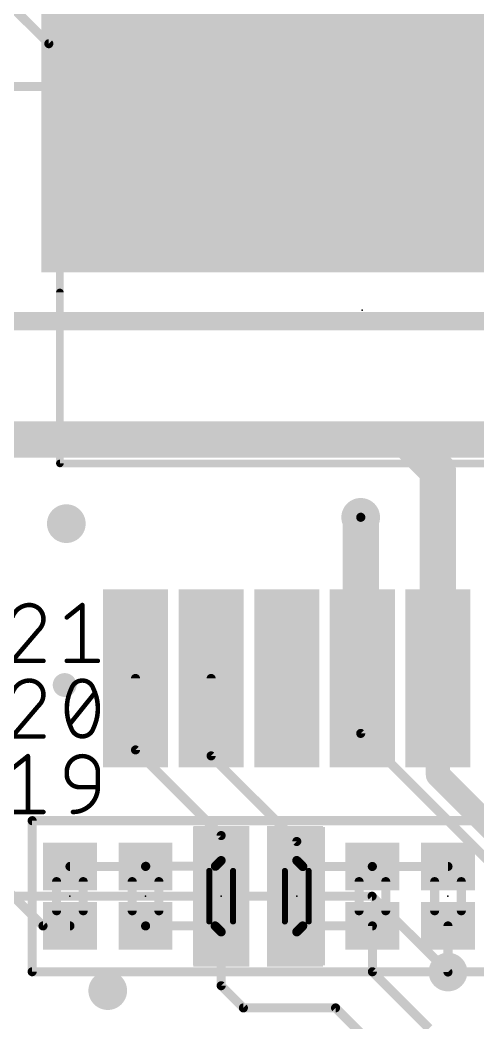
# Model space of a CAD drawing. Extents: x -2.3 to 95.2, y -2.6 to 57.4.
# Drawn here: x 32.18 to 39.87, y 29.62 to 46.48 of the extents above; entities that cross this region are included whole.
import ezdxf

# ---------------------------------------------------------------- set-up
doc = ezdxf.new("R2010")
doc.units = 0
for name, color, linetype in [('1', 12, 'CONTINUOUS'), ('16', 132, 'CONTINUOUS'), ('18', 110, 'CONTINUOUS'), ('21', 253, 'CONTINUOUS'), ('23', 53, 'CONTINUOUS'), ('25', 253, 'CONTINUOUS'), ('29', 253, 'CONTINUOUS'), ('51', 253, 'CONTINUOUS')]:
    doc.layers.add(name, color=color, linetype=linetype)

# ---------------------------------------------------------------- blocks, each defined once
blk = doc.blocks.new('RECT')
blk.add_solid([(-0.5, -0.5), (0.5, -0.5), (-0.5, 0.5), (0.5, 0.5)])
blk = doc.blocks.new('ROUNDV')
at = {"const_width": 0.5}
blk.add_lwpolyline([(0, -0.25, 1), (0, 0.25, 1), (0, -0.25)], format="xyb", dxfattribs=at)

msp = doc.modelspace()

# ---------------------------------------------------------------- linework, layer by layer
at = {"layer": '1'}
for points, const_width in [([(31.666, 39.4261), (38.6789, 39.4261)], 0.6096), ([(38.6789, 39.4261), (39.201, 38.904)], 0.6096), ([(38.6789, 39.4261), (41.7984, 39.4261)], 0.6096), ([(39.201, 38.904), (39.201, 35.4102)], 0.6096), ([(37.904, 38.1189), (37.904, 35.4372)], 0.6096), ([(37.904, 35.4372), (37.931, 35.4102)], 0.6096), ([(39.201, 33.789), (39.201, 35.4102)], 0.4064), ([(34.121, 35.4102), (34.121, 34.2092)], 0.1524), ([(35.391, 35.4102), (35.391, 34.1088)], 0.1524), ([(35.56, 32.7702), (34.121, 34.2092)], 0.1524), ([(36.83, 32.6698), (35.391, 34.1088)], 0.1524), ([(40.64, 32.35), (39.201, 33.789)], 0.4064), ([(35.56, 32.35), (35.56, 32.7702)], 0.1524), ([(36.83, 32.35), (36.83, 32.6698)], 0.1524), ([(32.5675, 31.25), (31.4325, 32.385)], 0.1524), ([(35.4628, 32.2528), (35.56, 32.35)], 0.1524), ([(36.83, 32.35), (36.9313, 32.2487)], 0.1524), ([(33.02, 32.25), (34.29, 32.25)], 0.1524), ([(34.29, 32.25), (34.2928, 32.2528)], 0.1524), ([(35.4628, 32.2528), (34.2928, 32.2528)], 0.1524), ([(38.0987, 32.2487), (36.9313, 32.2487)], 0.1524), ([(38.1, 32.25), (38.0987, 32.2487)], 0.1524), ([(38.1, 32.25), (39.37, 32.25)], 0.1524), ([(33.02, 31.25), (32.5675, 31.25)], 0.1524), ([(34.29, 31.25), (34.2907, 31.2507)], 0.1524), ([(35.4593, 31.2507), (34.2907, 31.2507)], 0.1524), ([(35.4593, 31.2507), (35.56, 31.15)], 0.1524), ([(35.56, 31.15), (35.56, 30.2452)], 0.1524), ([(36.83, 31.15), (36.93, 31.25)], 0.1524), ([(36.93, 31.25), (38.1, 31.25)], 0.1524), ([(38.1, 30.48), (38.1, 31.25)], 0.1524), ([(39.37, 31.25), (39.37, 30.4752)], 0.1524), ([(39.0525, 29.5275), (38.1, 30.48)], 0.1524), ([(35.9331, 29.8721), (35.56, 30.2452)], 0.1524), ([(35.9331, 29.8721), (37.4817, 29.8721)], 0.1524), ([(37.4817, 29.8721), (38.4613, 28.8925)], 0.1524)]:
    msp.add_lwpolyline(points, dxfattribs=dict(at, const_width=const_width))
for points, const_width in [([(38.7866, 39.5339, 1), (38.5711, 39.3184)], 0.3048), ([(38.6789, 39.5785, 1), (38.6789, 39.2737)], 0.3048), ([(38.6789, 39.2737, 1), (38.6789, 39.5785)], 0.3048), ([(39.3534, 38.904, 1), (39.0486, 38.904)], 0.3048), ([(39.0932, 38.7962, 1), (39.3088, 39.0118)], 0.3048), ([(38.0564, 38.1189, 1), (37.7516, 38.1189)], 0.3048), ([(38.0118, 35.5449, 1), (37.7963, 35.3294)], 0.3048), ([(37.7516, 35.4372, 1), (38.0564, 35.4372)], 0.3048), ([(37.8232, 35.3024, 1), (38.0388, 35.518)], 0.3048), ([(39.3026, 35.4102, 1), (39.0994, 35.4102)], 0.2032), ([(34.1591, 35.4102, 1), (34.0829, 35.4102)], 0.0762), ([(35.4291, 35.4102, 1), (35.3529, 35.4102)], 0.0762), ([(39.0486, 35.4102, 1), (39.3534, 35.4102)], 0.3048), ([(34.1479, 34.2361, 1), (34.094, 34.1823)], 0.0762), ([(34.0829, 34.2092, 1), (34.1591, 34.2092)], 0.0762), ([(35.4179, 34.1357, 1), (35.364, 34.0818)], 0.0762), ([(35.3529, 34.1088, 1), (35.4291, 34.1088)], 0.0762), ([(39.2728, 33.8609, 1), (39.1291, 33.7172)], 0.2032), ([(39.0994, 33.789, 1), (39.3026, 33.789)], 0.2032), ([(35.5981, 32.7702, 1), (35.5219, 32.7702)], 0.0762), ([(35.5331, 32.7432, 1), (35.5869, 32.7971)], 0.0762), ([(36.8681, 32.6698, 1), (36.7919, 32.6698)], 0.0762), ([(36.8031, 32.6428, 1), (36.8569, 32.6967)], 0.0762), ([(35.5219, 32.35, 1), (35.5981, 32.35)], 0.0762), ([(35.5869, 32.3231, 1), (35.5331, 32.3769)], 0.0762), ([(36.7919, 32.35, 1), (36.8681, 32.35)], 0.0762), ([(36.8569, 32.3769, 1), (36.8031, 32.3231)], 0.0762), ([(33.02, 32.2881, 1), (33.02, 32.2119)], 0.0762), ([(34.2631, 32.2769, 1), (34.3169, 32.2231)], 0.0762), ([(34.2928, 32.2909, 1), (34.2928, 32.2147)], 0.0762), ([(34.3197, 32.2258, 1), (34.2658, 32.2797)], 0.0762), ([(34.29, 32.2119, 1), (34.29, 32.2881)], 0.0762), ([(35.4358, 32.2797, 1), (35.4897, 32.2258)], 0.0762), ([(35.4628, 32.2147, 1), (35.4628, 32.2909)], 0.0762), ([(36.9313, 32.2868, 1), (36.9313, 32.2106)], 0.0762), ([(36.9043, 32.2218, 1), (36.9582, 32.2757)], 0.0762), ([(38.0718, 32.2757, 1), (38.1257, 32.2218)], 0.0762), ([(38.1, 32.2881, 1), (38.1, 32.2119)], 0.0762), ([(38.1269, 32.2231, 1), (38.0731, 32.2769)], 0.0762), ([(38.0987, 32.2106, 1), (38.0987, 32.2868)], 0.0762), ([(39.37, 32.2119, 1), (39.37, 32.2881)], 0.0762), ([(32.5675, 31.2881, 1), (32.5675, 31.2119)], 0.0762), ([(32.5406, 31.2231, 1), (32.5944, 31.2769)], 0.0762), ([(33.02, 31.2119, 1), (33.02, 31.2881)], 0.0762), ([(34.2631, 31.2769, 1), (34.3169, 31.2231)], 0.0762), ([(34.2907, 31.2888, 1), (34.2907, 31.2126)], 0.0762), ([(34.3177, 31.2238, 1), (34.2638, 31.2777)], 0.0762), ([(35.4862, 31.2777, 1), (35.4323, 31.2238)], 0.0762), ([(35.4593, 31.2126, 1), (35.4593, 31.2888)], 0.0762), ([(35.5981, 31.15, 1), (35.5219, 31.15)], 0.0762), ([(35.5331, 31.1231, 1), (35.5869, 31.1769)], 0.0762), ([(36.8031, 31.1769, 1), (36.8569, 31.1231)], 0.0762), ([(36.93, 31.2881, 1), (36.93, 31.2119)], 0.0762), ([(36.9569, 31.2231, 1), (36.9031, 31.2769)], 0.0762), ([(38.1381, 31.25, 1), (38.0619, 31.25)], 0.0762), ([(38.1, 31.2119, 1), (38.1, 31.2881)], 0.0762), ([(39.4081, 31.25, 1), (39.3319, 31.25)], 0.0762), ([(38.0619, 30.48, 1), (38.1381, 30.48)], 0.0762), ([(38.1269, 30.5069, 1), (38.0731, 30.4531)], 0.0762), ([(39.3319, 30.4752, 1), (39.4081, 30.4752)], 0.0762), ([(35.5869, 30.2721, 1), (35.5331, 30.2182)], 0.0762), ([(35.5219, 30.2452, 1), (35.5981, 30.2452)], 0.0762), ([(35.9331, 29.9102, 1), (35.9331, 29.834)], 0.0762), ([(35.9061, 29.8451, 1), (35.96, 29.899)], 0.0762), ([(37.5087, 29.899, 1), (37.4548, 29.8451)], 0.0762), ([(37.4817, 29.834, 1), (37.4817, 29.9102)], 0.0762)]:
    msp.add_lwpolyline(points, format="xyb", dxfattribs=dict(at, const_width=const_width))
at = {"layer": '16'}
for points, const_width in [([(30.802, 47.9437), (32.665, 46.0807)], 0.1524), ([(32.665, 46.0807), (43.7804, 46.0807)], 0.1524), ([(31.5678, 45.3633), (44.3961, 45.3633)], 0.1524), ([(45.7349, 41.4171), (23.6371, 41.4171)], 0.3048), ([(37.904, 38.1189), (37.9058, 38.1207)], 0.1524), ([(37.904, 34.486), (37.904, 38.1189)], 0.1524), ([(41.5925, 30.7975), (37.904, 34.486)], 0.1524), ([(38.0952, 31.75), (31.75, 31.75)], 0.1524), ([(39.37, 30.4752), (38.0952, 31.75)], 0.1524)]:
    msp.add_lwpolyline(points, dxfattribs=dict(at, const_width=const_width))
at = {"layer": '16', "const_width": 0.0762}
for points in [[(32.665, 46.1188, 1), (32.665, 46.0426)], [(32.638, 46.0538, 1), (32.6919, 46.1076)], [(37.9421, 38.1189, 1), (37.8659, 38.1189)], [(37.8771, 38.1459, 1), (37.931, 38.092)], [(37.9328, 38.0938, 1), (37.8789, 38.1477)], [(37.931, 34.5129, 1), (37.8771, 34.459)], [(37.8659, 34.486, 1), (37.9421, 34.486)], [(38.1221, 31.7769, 1), (38.0683, 31.7231)], [(38.0952, 31.7119, 1), (38.0952, 31.7881)], [(39.3431, 30.4483, 1), (39.3969, 30.5021)]]:
    msp.add_lwpolyline(points, format="xyb", dxfattribs=at)
at = {"layer": '21'}
for points, const_width in [([(32.8827, 41.9002, 1), (32.8192, 41.9002)], 0.0635), ([(32.8192, 39.0252, 1), (32.8827, 39.0252)], 0.0635), ([(32.851, 39.057, 1), (32.851, 38.9935)], 0.0635), ([(32.931, 35.2002, 1), (32.931, 35.4002, 1), (32.931, 35.2002)], 0.2)]:
    msp.add_lwpolyline(points, format="xyb", dxfattribs=dict(at, const_width=const_width))
at = {"layer": '21', "const_width": 0.127}
for points in [[(32.851, 41.9002), (32.851, 39.0252)], [(32.851, 39.0252), (43.011, 39.0252)]]:
    msp.add_lwpolyline(points, dxfattribs=at)
at = {"layer": '23'}
for p in [(37.931, 41.6002), (33.02, 31.75), (34.29, 31.75), (35.56, 31.75), (36.83, 31.75), (38.1, 31.75), (39.37, 31.75)]:
    msp.add_point(p, dxfattribs=at)
at = {"layer": '25'}
for points, const_width in [([(32.3398, 36.6454, 0.3252), (32.0527, 36.4366)], 0.0762), ([(32.5748, 36.4105, 0.4142), (32.3398, 36.6454)], 0.0762), ([(32.3398, 36.6645, 1), (32.3398, 36.6264)], 0.0381), ([(32.3398, 36.6264, 1), (32.3398, 36.6644)], 0.0381), ([(33.2472, 36.6454, 1), (33.2091, 36.6454)], 0.0381), ([(33.24, 36.6305, 1), (33.2162, 36.6603)], 0.0381), ([(32.4965, 36.2277, 0.2052), (32.5748, 36.4105)], 0.0762), ([(32.5938, 36.4104, 1), (32.5557, 36.4105)], 0.0381), ([(32.5557, 36.4105, 1), (32.5938, 36.4105)], 0.0381), ([(32.9552, 36.4514, 1), (32.979, 36.4217)], 0.0381), ([(32.4833, 36.2415, 1), (32.5096, 36.2139)], 0.0381), ([(32.511, 36.2154, 1), (32.4819, 36.24)], 0.0381), ([(32.5748, 35.6866, 1), (32.5748, 35.7247)], 0.0381), ([(32.9671, 35.7247, 1), (32.9671, 35.6866)], 0.0381), ([(33.4892, 35.6866, 1), (33.4892, 35.7247)], 0.0381), ([(33.2091, 35.7056, 1), (33.2472, 35.7056)], 0.0381), ([(32.3398, 35.3754, 0.3252), (32.0527, 35.1666)], 0.0762), ([(32.5748, 35.1405, 0.4142), (32.3398, 35.3754)], 0.0762), ([(32.3398, 35.3944, 1), (32.3398, 35.3563)], 0.0381), ([(32.3398, 35.3564, 1), (32.3398, 35.3944)], 0.0381), ([(33.2281, 35.3754, 0.3205), (33.0454, 35.2449)], 0.0762), ([(33.4109, 35.2449, 0.3205), (33.2281, 35.3754)], 0.0762), ([(33.2281, 35.3944, 1), (33.2281, 35.3564)], 0.0381), ([(33.2281, 35.3564, 1), (33.2281, 35.3944)], 0.0381), ([(33.0454, 35.2449, 0.1139), (32.9671, 34.9055)], 0.0762), ([(33.0274, 35.2511, 1), (33.0634, 35.2387)], 0.0381), ([(33.0625, 35.2365, 1), (33.0283, 35.2532)], 0.0381), ([(33.428, 35.2532, 1), (33.3937, 35.2365)], 0.0381), ([(33.4892, 34.9055, 0.1139), (33.4109, 35.2449)], 0.0762), ([(33.3928, 35.2387, 1), (33.4289, 35.2511)], 0.0381), ([(32.4965, 34.9577, 0.2052), (32.5748, 35.1405)], 0.0762), ([(32.5938, 35.1404, 1), (32.5557, 35.1405)], 0.0381), ([(32.5557, 35.1405, 1), (32.5938, 35.1405)], 0.0381), ([(33.4518, 35.1547, 1), (33.4221, 35.1785)], 0.0381), ([(32.4833, 34.9715, 1), (32.5096, 34.9439)], 0.0381), ([(32.511, 34.9454, 1), (32.4819, 34.97)], 0.0381), ([(32.9671, 34.9055, 0.1139), (33.0454, 34.5661)], 0.0762), ([(32.9861, 34.9055, 1), (32.948, 34.9055)], 0.0381), ([(32.948, 34.9055, 1), (32.9861, 34.9055)], 0.0381), ([(33.4109, 34.5661, 0.1139), (33.4892, 34.9055)], 0.0762), ([(33.5082, 34.9055, 1), (33.4701, 34.9055)], 0.0381), ([(33.4701, 34.9055, 1), (33.5082, 34.9055)], 0.0381), ([(33.0044, 34.6563, 1), (33.0342, 34.6325)], 0.0381), ([(33.0454, 34.5661, 0.3205), (33.2281, 34.4356)], 0.0762), ([(33.0634, 34.5723, 1), (33.0274, 34.5599)], 0.0381), ([(33.0283, 34.5578, 1), (33.0625, 34.5745)], 0.0381), ([(33.2281, 34.4356, 0.3205), (33.4109, 34.5661)], 0.0762), ([(33.3937, 34.5745, 1), (33.428, 34.5578)], 0.0381), ([(33.4289, 34.5599, 1), (33.3928, 34.5723)], 0.0381), ([(32.5748, 34.4166, 1), (32.5748, 34.4547)], 0.0381), ([(33.2281, 34.4546, 1), (33.2281, 34.4166)], 0.0381), ([(33.2281, 34.4166, 1), (33.2281, 34.4546)], 0.0381), ([(32.3328, 34.1054, 1), (32.2947, 34.1054)], 0.0381), ([(32.3256, 34.0905, 1), (32.3018, 34.1203)], 0.0381), ([(33.4892, 33.8443, 1), (32.9671, 33.8443)], 0.0762), ([(32.9861, 33.8443, 1), (32.948, 33.8443)], 0.0381), ([(32.948, 33.8443, 1), (32.9861, 33.8443)], 0.0381), ([(32.9671, 33.7921, 0.4142), (33.1759, 33.5833)], 0.0762), ([(32.9861, 33.7921, 1), (32.948, 33.7921)], 0.0381), ([(32.948, 33.7921, 1), (32.9861, 33.7921)], 0.0381), ([(33.5082, 33.8443, 1), (33.4701, 33.8443)], 0.0381), ([(33.4701, 33.8443, 1), (33.5082, 33.8443)], 0.0381), ([(33.0715, 33.1656, 0.4142), (33.4892, 33.5833)], 0.0762), ([(33.1759, 33.6023, 1), (33.1759, 33.5642)], 0.0381), ([(33.1759, 33.5642, 1), (33.1759, 33.6023)], 0.0381), ([(33.5082, 33.5833, 1), (33.4701, 33.5833)], 0.0381), ([(33.4701, 33.5833, 1), (33.5082, 33.5833)], 0.0381), ([(33.4892, 33.5642, 1), (33.4892, 33.6023)], 0.0381), ([(32.2947, 33.1656, 1), (32.3328, 33.1656)], 0.0381), ([(32.4231, 33.02, 1), (32.3469, 33.02)], 0.0762), ([(32.385, 33.0581, 1), (32.385, 32.9819)], 0.0762), ([(32.5748, 33.1466, 1), (32.5748, 33.1847)], 0.0381), ([(33.0715, 33.1847, 1), (33.0715, 33.1466)], 0.0381), ([(32.385, 30.5181, 1), (32.385, 30.4419)], 0.0762), ([(32.3469, 30.48, 1), (32.4231, 30.48)], 0.0762)]:
    msp.add_lwpolyline(points, format="xyb", dxfattribs=dict(at, const_width=const_width))
for points, const_width in [([(32.9671, 36.4366), (33.2281, 36.6454)], 0.0762), ([(33.2281, 36.6454), (33.2281, 35.7056)], 0.0762), ([(32.4965, 36.2277), (32.0527, 35.7056)], 0.0762), ([(32.0527, 35.7056), (32.5748, 35.7056)], 0.0762), ([(32.9671, 35.7056), (33.4892, 35.7056)], 0.0762), ([(33.0193, 34.6444), (33.437, 35.1666)], 0.0762), ([(32.4965, 34.9577), (32.0527, 34.4356)], 0.0762), ([(32.0527, 34.4356), (32.5748, 34.4356)], 0.0762), ([(32.0527, 33.8966), (32.3137, 34.1054)], 0.0762), ([(32.3137, 34.1054), (32.3137, 33.1656)], 0.0762), ([(32.9671, 33.7921), (32.9671, 33.8443)], 0.0762), ([(33.4892, 33.8443), (33.4892, 33.5833)], 0.0762), ([(33.4892, 33.5833), (33.1759, 33.5833)], 0.0762), ([(32.0527, 33.1656), (32.5748, 33.1656)], 0.0762), ([(32.385, 33.02), (32.385, 30.48)], 0.1524), ([(41.275, 33.02), (32.385, 33.02)], 0.1524), ([(32.385, 30.48), (41.275, 30.48)], 0.1524)]:
    msp.add_lwpolyline(points, dxfattribs=dict(at, const_width=const_width))
at = {"layer": '51'}
for points, const_width in [([(32.851, 39.0252), (32.851, 47.6652)], 0.127), ([(32.851, 39.0252), (43.011, 39.0252)], 0.127), ([(35.36, 31.325), (35.36, 32.175)], 0.1016), ([(35.76, 32.175), (35.76, 31.325)], 0.1016), ([(36.63, 31.325), (36.63, 32.175)], 0.1016), ([(37.03, 32.175), (37.03, 31.325)], 0.1016), ([(32.796, 31.505), (32.796, 31.995)], 0.1524), ([(33.244, 31.995), (33.244, 31.505)], 0.1524), ([(34.066, 31.505), (34.066, 31.995)], 0.1524), ([(34.514, 31.995), (34.514, 31.505)], 0.1524), ([(37.876, 31.505), (37.876, 31.995)], 0.1524), ([(38.324, 31.995), (38.324, 31.505)], 0.1524), ([(39.146, 31.505), (39.146, 31.995)], 0.1524), ([(39.594, 31.995), (39.594, 31.505)], 0.1524)]:
    msp.add_lwpolyline(points, dxfattribs=dict(at, const_width=const_width))
for points, const_width in [([(32.8192, 39.0252, 1), (32.8827, 39.0252)], 0.0635), ([(32.851, 39.057, 1), (32.851, 38.9935)], 0.0635), ([(32.931, 35.2002, 1), (32.931, 35.4002, 1), (32.931, 35.2002)], 0.2), ([(35.3854, 32.175, 1), (35.3346, 32.175)], 0.0508), ([(35.7854, 32.175, 1), (35.7346, 32.175)], 0.0508), ([(36.6554, 32.175, 1), (36.6046, 32.175)], 0.0508), ([(37.0554, 32.175, 1), (37.0046, 32.175)], 0.0508), ([(32.8341, 31.995, 1), (32.7579, 31.995)], 0.0762), ([(33.2821, 31.995, 1), (33.2059, 31.995)], 0.0762), ([(34.1041, 31.995, 1), (34.0279, 31.995)], 0.0762), ([(34.5521, 31.995, 1), (34.4759, 31.995)], 0.0762), ([(37.9141, 31.995, 1), (37.8379, 31.995)], 0.0762), ([(38.3621, 31.995, 1), (38.2859, 31.995)], 0.0762), ([(39.1841, 31.995, 1), (39.1079, 31.995)], 0.0762), ([(39.6321, 31.995, 1), (39.5559, 31.995)], 0.0762), ([(32.7579, 31.505, 1), (32.8341, 31.505)], 0.0762), ([(33.2059, 31.505, 1), (33.2821, 31.505)], 0.0762), ([(34.0279, 31.505, 1), (34.1041, 31.505)], 0.0762), ([(34.4759, 31.505, 1), (34.5521, 31.505)], 0.0762), ([(37.8379, 31.505, 1), (37.9141, 31.505)], 0.0762), ([(38.2859, 31.505, 1), (38.3621, 31.505)], 0.0762), ([(39.1079, 31.505, 1), (39.1841, 31.505)], 0.0762), ([(39.5559, 31.505, 1), (39.6321, 31.505)], 0.0762), ([(35.3346, 31.325, 1), (35.3854, 31.325)], 0.0508), ([(35.7346, 31.325, 1), (35.7854, 31.325)], 0.0508), ([(36.6046, 31.325, 1), (36.6554, 31.325)], 0.0508), ([(37.0046, 31.325, 1), (37.0554, 31.325)], 0.0508)]:
    msp.add_lwpolyline(points, format="xyb", dxfattribs=dict(at, const_width=const_width))

# ---------------------------------------------------------------- block references
at = {"layer": '1'}
for p, xscale, yscale in [((37.931, 45.7602), 10.58, 6.84), ((34.121, 35.4102), 0.89, 2.79), ((35.391, 35.4102), 0.89, 2.79), ((36.661, 35.4102), 0.89, 2.79), ((37.931, 35.4102), 0.89, 2.79), ((39.201, 35.4102), 0.89, 2.79)]:
    msp.add_blockref('RECT', p, dxfattribs=dict(at, xscale=xscale, yscale=yscale))
for p, xscale, yscale, rotation in [((35.56, 32.35), 0.925, 0.74, 270), ((36.83, 32.35), 0.925, 0.74, 270), ((33.02, 32.25), 0.6, 0.7, 90), ((34.29, 32.25), 0.6, 0.7, 270), ((38.1, 32.25), 0.6, 0.7, 270), ((39.37, 32.25), 0.6, 0.7, 90), ((33.02, 31.25), 0.6, 0.7, 90), ((34.29, 31.25), 0.6, 0.7, 270), ((35.56, 31.15), 0.925, 0.74, 270), ((36.83, 31.15), 0.925, 0.74, 270), ((38.1, 31.25), 0.6, 0.7, 270), ((39.37, 31.25), 0.6, 0.7, 90)]:
    msp.add_blockref('RECT', p, dxfattribs=dict(at, xscale=xscale, yscale=yscale, rotation=rotation))
at = {"layer": '18', "xscale": 0.65, "yscale": 0.65}
for p in [(37.904, 38.1189), (37.904, 38.1189), (32.959, 38.0129), (32.959, 38.0129), (39.37, 30.4752), (39.37, 30.4752), (33.655, 30.1625), (33.655, 30.1625)]:
    msp.add_blockref('ROUNDV', p, dxfattribs=at)
at = {"layer": '29'}
for p, xscale, yscale in [((37.931, 45.7602), 10.7832, 7.0432), ((34.121, 35.4102), 1.0932, 2.9932), ((35.391, 35.4102), 1.0932, 2.9932), ((36.661, 35.4102), 1.0932, 2.9932), ((37.931, 35.4102), 1.0932, 2.9932), ((39.201, 35.4102), 1.0932, 2.9932)]:
    msp.add_blockref('RECT', p, dxfattribs=dict(at, xscale=xscale, yscale=yscale))
for p, xscale, yscale, rotation in [((35.56, 32.35), 1.1282, 0.9432, 270), ((35.5629, 31.7471), 2.364, 0.943, 90), ((36.7996, 31.7471), 2.364, 0.943, 90), ((36.83, 32.35), 1.1282, 0.9432, 270), ((33.02, 32.25), 0.8032, 0.9032, 90), ((34.29, 32.25), 0.8032, 0.9032, 270), ((38.1, 32.25), 0.8032, 0.9032, 270), ((39.37, 32.25), 0.8032, 0.9032, 90), ((35.56, 31.15), 1.1282, 0.9432, 270), ((36.83, 31.15), 1.1282, 0.9432, 270), ((33.02, 31.25), 0.8032, 0.9032, 90), ((34.29, 31.25), 0.8032, 0.9032, 270), ((38.1, 31.25), 0.8032, 0.9032, 270), ((39.37, 31.25), 0.8032, 0.9032, 90)]:
    msp.add_blockref('RECT', p, dxfattribs=dict(at, xscale=xscale, yscale=yscale, rotation=rotation))
at = {"layer": '51'}
for p, xscale, yscale, rotation in [((33.0249, 32.1588), 0.3, 0.5999, 90), ((34.2852, 32.154), 0.3, 0.5999, 270), ((35.56, 32.1125), 0.275, 0.5, 270), ((36.83, 32.1125), 0.275, 0.5, 270), ((38.0952, 32.154), 0.3, 0.5999, 270), ((39.3749, 32.1588), 0.3, 0.5999, 90), ((33.0249, 31.346), 0.3, 0.5999, 90), ((34.2852, 31.3412), 0.3, 0.5999, 270), ((35.56, 31.3875), 0.275, 0.5, 270), ((36.83, 31.3875), 0.275, 0.5, 270), ((38.0952, 31.3412), 0.3, 0.5999, 270), ((39.3749, 31.346), 0.3, 0.5999, 90)]:
    msp.add_blockref('RECT', p, dxfattribs=dict(at, xscale=xscale, yscale=yscale, rotation=rotation))

doc.saveas('drawing.dxf')
